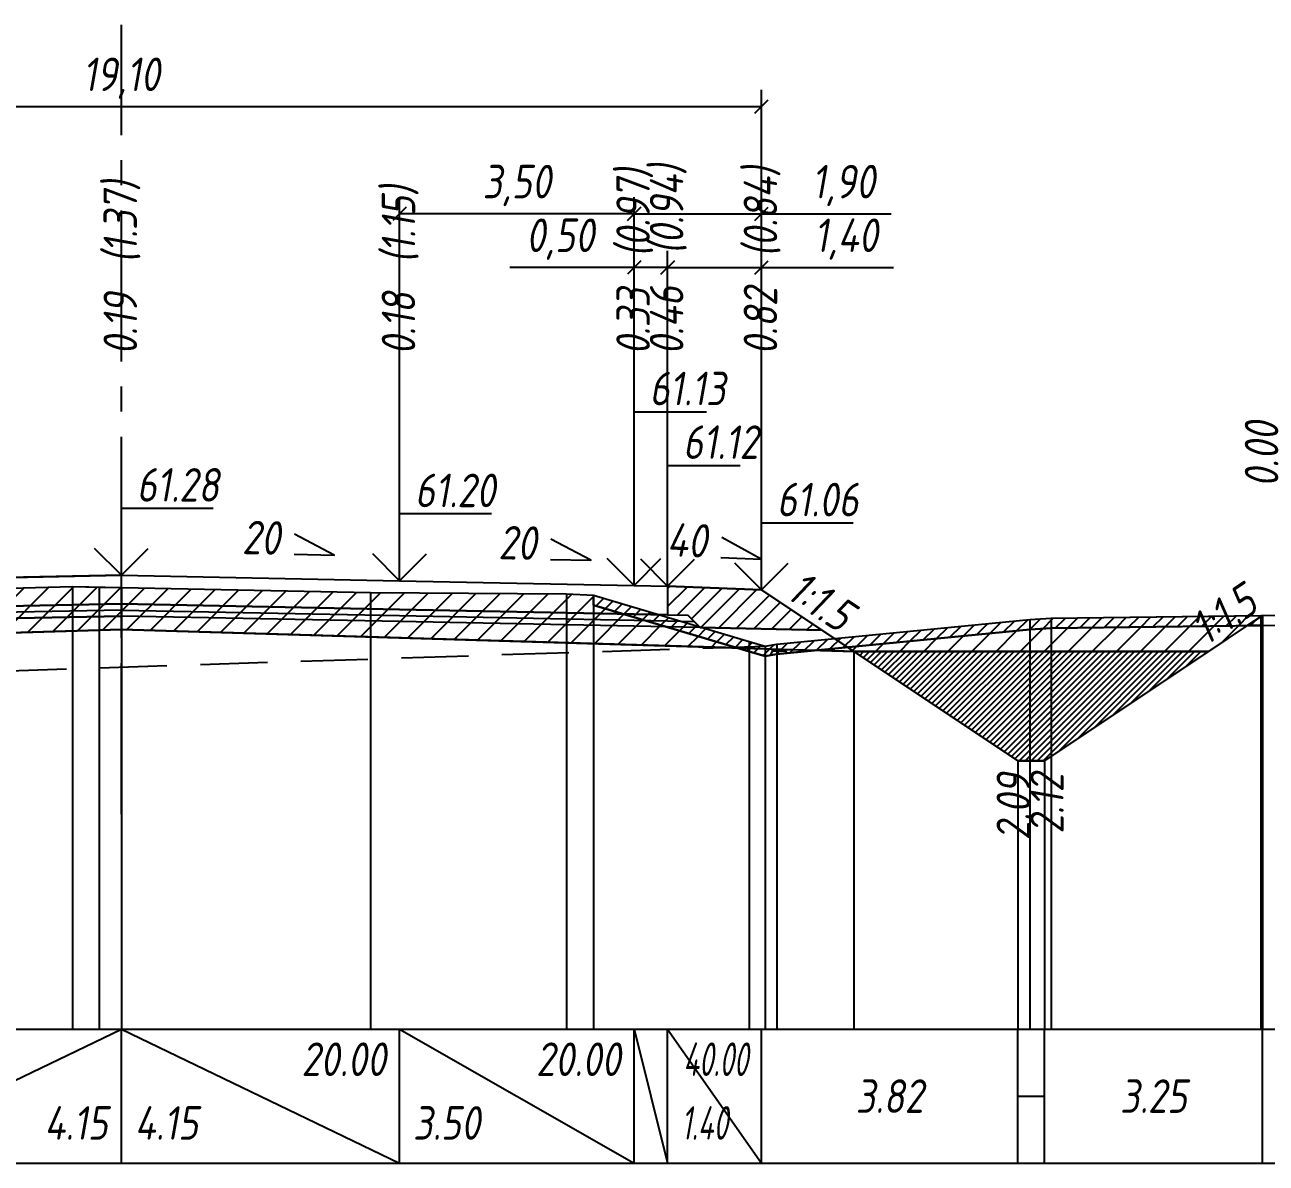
# Model space of a CAD drawing. Extents: x -717 to 1451, y -133302 to 233.
# Drawn here: x 157.1 to 249.7, y -56765 to -56680.1 of the extents above; entities that cross this region are included whole.
import ezdxf
from ezdxf.enums import TextEntityAlignment as Align

# ---------------------------------------------------------------- set-up
doc = ezdxf.new("R2010")
doc.units = 0
doc.linetypes.add('осевая2', pattern=[1.125, 0.75, -0.125, 0.125, -0.125])
doc.linetypes.add('штриховая', pattern=[0.75, 0.5, -0.25])
for name, color, linetype in [('Интерполированный поперечник', 2, 'Continuous'), ('Код_514', 1, 'Continuous'), ('Контур_0', 7, 'Continuous'), ('Контур_2521', 7, 'Continuous'), ('Контур_2564', 7, 'Continuous'), ('Контур_2660', 7, 'Continuous'), ('Контур_2665', 7, 'Continuous'), ('Контур_400', 7, 'Continuous'), ('Контур_508', 7, 'Continuous'), ('Контур_512', 7, 'Continuous'), ('Контур_513', 7, 'Continuous'), ('Контур_818', 7, 'Continuous'), ('Красный поперечник', 1, 'Continuous'), ('Объём_2501', 7, 'Continuous'), ('Объём_2564', 7, 'Continuous'), ('Объём_2650', 7, 'Continuous'), ('Объём_2660', 7, 'Continuous'), ('Объём_2661', 7, 'Continuous'), ('Объём_2662', 7, 'Continuous'), ('Объём_2663', 7, 'Continuous'), ('Объём_2664', 7, 'Continuous'), ('Объём_2665', 7, 'Continuous'), ('Объём_2666', 7, 'Continuous'), ('Объём_2667', 7, 'Continuous'), ('Объём_2668', 7, 'Continuous'), ('Объём_2669', 7, 'Continuous'), ('Объём_2675', 7, 'Continuous'), ('Ось', 1, 'осевая2'), ('Откосы', 7, 'Continuous'), ('Отметки покрытия', 7, 'Continuous'), ('Рабочие отметки', 7, 'Continuous'), ('Рабочие отметки доп.', 7, 'Continuous'), ('Таблица', 7, 'Continuous'), ('Уклоны проезжей части', 7, 'Continuous'), ('Черный поперечник', 3, 'Continuous')]:
    doc.layers.add(name, color=color, linetype=linetype)
for name, color, linetype, true_color in [('Контур_2540', 2, 'Continuous', 0xffff00), ('Контур_2560', 2, 'Continuous', 0xffff00), ('Контур_2561', 7, 'Continuous', 0xff8040), ('Контур_2562', 3, 'Continuous', 0x00ff00), ('Контур_2563', 7, 'Continuous', 0xff8000), ('Контур_2570', 7, 'Continuous', 0x80ff00), ('Контур_2736', 4, 'Continuous', 0x00ffff), ('Контур_2737', 4, 'Continuous', 0x00ffff), ('Контур_2738', 4, 'Continuous', 0x00ffff), ('Контур_2739', 4, 'Continuous', 0x00ffff), ('Контур_2741', 4, 'Continuous', 0x00ffff), ('Контур_2742', 4, 'Continuous', 0x00ffff), ('Контур_2743', 4, 'Continuous', 0x00ffff), ('Контур_2744', 7, 'Continuous', 0xa4ffff), ('Контур_2745', 7, 'Continuous', 0xa4ffff), ('Контур_2747', 4, 'Continuous', 0x00ffff), ('Контур_2748', 4, 'Continuous', 0x00ffff), ('Контур_2749', 4, 'Continuous', 0x00ffff), ('Контур_2750', 4, 'Continuous', 0x00ffff), ('Контур_2751', 4, 'Continuous', 0x00ffff), ('Контур_2752', 4, 'Continuous', 0x00ffff), ('Контур_402', 7, 'Continuous', 0xff6464), ('Контур_703', 4, 'Continuous', 0x00ffff), ('Контур_705', 4, 'Continuous', 0x00ffff), ('Контур_707', 4, 'Continuous', 0x00ffff), ('Контур_720', 131, 'Continuous', 0xaaffff), ('Объём_2500', 7, 'Continuous', 0xc0c0c0), ('Объём_2520', 7, 'Continuous', 0x80ffff), ('Объём_2540', 2, 'Continuous', 0xffff00), ('Объём_2560', 2, 'Continuous', 0xffff00), ('Объём_2561', 7, 'Continuous', 0xff8040), ('Объём_2562', 3, 'Continuous', 0x00ff00), ('Объём_2563', 7, 'Continuous', 0xff8000), ('Объём_2570', 7, 'Continuous', 0x80ff00), ('Объём_2580', 3, 'Continuous', 0x00ff00), ('Объём_2600', 7, 'Continuous', 0x808000), ('Объём_2620', 2, 'Continuous', 0xffff00)]:
    doc.layers.add(name, color=color, linetype=linetype, true_color=true_color)
doc.styles.get("Standard").update_dxf_attribs({"font": 'txt', "height": 2.5})
doc.styles.add('М', font='romand.shx', dxfattribs={"width": 0.8, "oblique": 10, "height": 2.5})
doc.dimstyles.new('ISO-25', dxfattribs={"dimtxt": 2.5, "dimasz": 2.5, "dimexe": 1.25, "dimexo": 0.625, "dimtad": 1, "dimtxsty": 'Standard', "dimcen": 2.5, "dimadec": 0, "dimazin": 0, "dimtfac": 1, "dimtmove": 0, "dimatfit": 3, "dimfxl": 1, "dimarcsym": 0})

# ---------------------------------------------------------------- blocks, each defined once
blk = doc.blocks.new('_Oblique')
at = {"color": 0, "linetype": 'ByBlock', "lineweight": -2}
blk.add_line((-0.5, -0.5), (0.5, 0.5), dxfattribs=at)
blk = doc.blocks.new('*D1362')
at = {"color": 0, "lineweight": -2, "transparency": 16777216}
for p, q in [((205.034, -56721.413), (205.034, -56696.973)), ((212.034, -56721.693), (212.034, -56696.973)), ((205.034, -56698.223), (212.034, -56698.223)), ((212.034, -56698.223), (221.883, -56698.223))]:
    blk.add_line(p, q, dxfattribs=at)
at = {"layer": 'Defpoints', "color": 0, "transparency": 16777216}
for p in [(212.034, -56698.223), (205.034, -56722.038), (212.034, -56722.318)]:
    blk.add_point(p, dxfattribs=at)
at = {"color": 0, "lineweight": -2, "transparency": 16777216, "rotation": 180}
blk.add_blockref('_Oblique', (205.034, -56698.223), dxfattribs=at)
at = {"color": 0, "lineweight": -2, "transparency": 16777216}
blk.add_blockref('_Oblique', (212.034, -56698.223), dxfattribs=at)
at = {"color": 0, "transparency": 16777216, "insert": (218.343, -56696.11), "char_height": 2.5, "width": 8.75, "attachment_point": 5, "style": 'М'}
blk.add_mtext('1,40', dxfattribs=at)
blk = doc.blocks.new('*D1364')
at = {"color": 0, "lineweight": -2, "transparency": 16777216}
for p, q in [((202.534, -56721.363), (202.534, -56696.973)), ((205.034, -56721.413), (205.034, -56696.973)), ((202.534, -56698.223), (193.266, -56698.223)), ((205.034, -56698.223), (202.534, -56698.223))]:
    blk.add_line(p, q, dxfattribs=at)
at = {"layer": 'Defpoints', "color": 0, "transparency": 16777216}
for p in [(205.034, -56698.223), (202.534, -56721.988), (205.034, -56722.038)]:
    blk.add_point(p, dxfattribs=at)
at = {"color": 0, "lineweight": -2, "transparency": 16777216, "rotation": 180}
blk.add_blockref('_Oblique', (202.534, -56698.223), dxfattribs=at)
at = {"color": 0, "lineweight": -2, "transparency": 16777216}
blk.add_blockref('_Oblique', (205.034, -56698.223), dxfattribs=at)
at = {"color": 0, "transparency": 16777216, "insert": (197.027, -56696.11), "char_height": 2.5, "width": 9.16667, "attachment_point": 5, "style": 'М'}
blk.add_mtext('0,50', dxfattribs=at)
blk = doc.blocks.new('*D1366')
at = {"color": 0, "lineweight": -2, "transparency": 16777216}
for p, q in [((185.034, -56721.013), (185.034, -56692.973)), ((202.534, -56721.363), (202.534, -56692.973)), ((202.534, -56694.223), (185.034, -56694.223))]:
    blk.add_line(p, q, dxfattribs=at)
at = {"layer": 'Defpoints', "color": 0, "transparency": 16777216}
for p in [(185.034, -56694.223), (185.034, -56721.638), (202.534, -56721.988)]:
    blk.add_point(p, dxfattribs=at)
at = {"color": 0, "lineweight": -2, "transparency": 16777216, "rotation": 180}
blk.add_blockref('_Oblique', (185.034, -56694.223), dxfattribs=at)
at = {"color": 0, "lineweight": -2, "transparency": 16777216}
blk.add_blockref('_Oblique', (202.534, -56694.223), dxfattribs=at)
at = {"color": 0, "transparency": 16777216, "insert": (193.784, -56692.11), "char_height": 2.5, "width": 9.58333, "attachment_point": 5, "style": 'М'}
blk.add_mtext('3,50', dxfattribs=at)
blk = doc.blocks.new('*D1367')
at = {"color": 0, "lineweight": -2, "transparency": 16777216}
for p, q in [((202.534, -56721.363), (202.534, -56692.973)), ((212.034, -56721.693), (212.034, -56692.973)), ((202.534, -56694.223), (212.034, -56694.223)), ((212.034, -56694.223), (221.695, -56694.223))]:
    blk.add_line(p, q, dxfattribs=at)
at = {"layer": 'Defpoints', "color": 0, "transparency": 16777216}
for p in [(202.534, -56694.223), (202.534, -56721.988), (212.034, -56722.318)]:
    blk.add_point(p, dxfattribs=at)
at = {"color": 0, "lineweight": -2, "transparency": 16777216, "rotation": 180}
blk.add_blockref('_Oblique', (202.534, -56694.223), dxfattribs=at)
at = {"color": 0, "lineweight": -2, "transparency": 16777216}
blk.add_blockref('_Oblique', (212.034, -56694.223), dxfattribs=at)
at = {"color": 0, "transparency": 16777216, "insert": (218.154, -56692.11), "char_height": 2.5, "width": 8.75, "attachment_point": 5, "style": 'М'}
blk.add_mtext('1,90', dxfattribs=at)
blk = doc.blocks.new('*D1369')
at = {"color": 0, "lineweight": -2, "transparency": 16777216}
for p, q in [((116.534, -56721.693), (116.534, -56684.973)), ((212.034, -56721.693), (212.034, -56684.973)), ((116.534, -56686.223), (212.034, -56686.223))]:
    blk.add_line(p, q, dxfattribs=at)
at = {"layer": 'Defpoints', "color": 0, "transparency": 16777216}
for p in [(212.034, -56686.223), (116.534, -56722.318), (212.034, -56722.318)]:
    blk.add_point(p, dxfattribs=at)
at = {"color": 0, "lineweight": -2, "transparency": 16777216, "rotation": 180}
blk.add_blockref('_Oblique', (116.534, -56686.223), dxfattribs=at)
at = {"color": 0, "lineweight": -2, "transparency": 16777216}
blk.add_blockref('_Oblique', (212.034, -56686.223), dxfattribs=at)
at = {"color": 0, "transparency": 16777216, "insert": (164.284, -56684.11), "char_height": 2.5, "width": 10.41667, "attachment_point": 5, "style": 'М'}
blk.add_mtext('19,10', dxfattribs=at)

msp = doc.modelspace()

# ---------------------------------------------------------------- hatches: boundary and pattern name
at = {"layer": 'Объём_2563'}
h = msp.add_hatch(dxfattribs=at)
h.set_pattern_fill('ANSI31', color=256, scale=0.3)
h.paths.add_polyline_path([(206.534, -56724.156), (207.452, -56725.074), (216.534, -56725.256), (212.034, -56722.256), (205.034, -56721.976), (205.034, -56724.126)])
at = {"layer": 'Объём_2570'}
h = msp.add_hatch(dxfattribs=at)
h.set_pattern_fill('ANSI31', color=256, scale=0.2)
h.paths.add_polyline_path([(249.412, -56724.909), (233.632, -56725.125), (232.058, -56725.217), (213.168, -56727.046), (212.303, -56727.198), (211.112, -56726.853), (199.509, -56723.405), (199.509, -56722.655), (211.112, -56726.103), (212.303, -56726.448), (213.168, -56726.296), (232.058, -56724.467), (233.632, -56724.375), (249.412, -56724.159)])
at = {"layer": 'Объём_2600'}
h = msp.add_hatch(dxfattribs=at)
h.set_pattern_fill('ANSI31', color=6, scale=0.4)
h.paths.add_polyline_path([(164.284, -56725.211), (111.733, -56726.787), (121.341, -56724), (121.341, -56723.25), (136.565, -56722.717), (138.32, -56722.599), (140.398, -56722.549), (160.636, -56722.008), (164.284, -56722.088)])
h = msp.add_hatch(dxfattribs=at)
h.set_pattern_fill('ANSI31', color=6, scale=0.4)
h.paths.add_polyline_path([(199.509, -56723.405), (210.221, -56726.589), (164.284, -56725.211), (164.284, -56722.088), (182.865, -56722.454), (197.494, -56722.556), (199.509, -56722.655)])
h = msp.add_hatch(dxfattribs=at)
h.set_pattern_fill('ANSI31', color=6, scale=0.4)
h.paths.add_polyline_path([(218.925, -56726.85), (216.08, -56726.764), (232.058, -56725.217), (233.632, -56725.125), (248.262, -56724.925), (245.376, -56726.85)])
h = msp.add_hatch(dxfattribs=at)
h.set_pattern_fill('HONEY', color=5, scale=0.3)
h.paths.add_polyline_path([(249.412, -56724.159), (249.412, -56724.909), (248.262, -56724.925)])
h = msp.add_hatch(dxfattribs=at)
h.set_pattern_fill('HONEY', color=5, scale=0.3)
h.paths.add_polyline_path([(211.112, -56726.853), (210.221, -56726.589), (216.08, -56726.764), (213.168, -56727.046), (212.303, -56727.198)])
at = {"layer": 'Объём_2620'}
h = msp.add_hatch(dxfattribs=at)
h.set_pattern_fill('ANSI31', color=2, scale=0.1)
h.paths.add_polyline_path([(218.925, -56726.85), (245.376, -56726.85), (233.15, -56735), (231.15, -56735)])

# ---------------------------------------------------------------- linework, layer by layer
at = {"layer": 'Интерполированный поперечник', "linetype": 'штриховая', "ltscale": 10, "flags": 128}
msp.add_lwpolyline([(95.221, -56730.263), (212.303, -56726.448)], dxfattribs=at)
at = {"layer": 'Код_514'}
for p, q in [((143.534, -56765), (164.284, -56755)), ((164.284, -56765), (164.284, -56755)), ((164.284, -56755), (185.034, -56765)), ((185.034, -56765), (185.034, -56755)), ((185.034, -56755), (202.534, -56765)), ((202.534, -56765), (202.534, -56755)), ((202.534, -56755), (205.034, -56765)), ((205.034, -56765), (205.034, -56755)), ((205.034, -56755), (212.034, -56765)), ((212.034, -56765), (212.034, -56755)), ((231.15, -56765), (231.15, -56755)), ((233.15, -56765), (233.15, -56755)), ((249.412, -56765), (249.412, -56755)), ((231.15, -56760), (233.15, -56760))]:
    msp.add_line(p, q, dxfattribs=at)
at = {"layer": 'Контур_0', "flags": 128}
for points in [[(164.284, -56721.161), (143.534, -56721.576), (126.034, -56721.926), (126.034, -56721.926), (126.034, -56721.926), (126.034, -56721.926), (126.034, -56721.926), (123.534, -56721.976), (123.534, -56724.126), (126.034, -56724.076), (126.034, -56724.076), (126.034, -56724.076), (126.034, -56724.076), (126.034, -56724.076), (126.034, -56724.076), (143.534, -56723.726), (164.284, -56723.311), (164.284, -56721.161)], [(164.284, -56721.161), (185.034, -56721.576), (202.534, -56721.926), (202.534, -56721.926), (202.534, -56721.926), (202.534, -56721.926), (202.534, -56721.926), (202.534, -56721.926), (205.034, -56721.976), (205.034, -56724.126), (202.534, -56724.076), (202.534, -56724.076), (202.534, -56724.076), (202.534, -56724.076), (202.534, -56724.076), (202.534, -56724.076), (185.034, -56723.726), (164.284, -56723.311), (164.284, -56721.161)], [(212.034, -56722.256), (212.034, -56722.256)], [(212.034, -56722.256), (217.47, -56725.88), (217.47, -56725.88), (217.47, -56725.88), (217.47, -56725.88), (217.47, -56725.88), (217.47, -56725.88), (217.47, -56725.88), (217.47, -56725.88), (217.47, -56725.88), (217.47, -56725.88), (217.47, -56725.88), (217.47, -56725.88), (217.47, -56725.88), (217.47, -56725.88), (231.15, -56735)], [(212.034, -56722.256), (217.47, -56725.88), (217.47, -56725.88), (217.47, -56725.88), (217.47, -56725.88), (217.47, -56725.88), (217.47, -56725.88), (217.47, -56725.88), (217.47, -56725.88), (217.47, -56725.88), (217.47, -56725.88), (217.47, -56725.88), (217.47, -56725.88), (217.47, -56725.88), (217.47, -56725.88), (231.15, -56735), (233.15, -56735), (249.412, -56724.159), (249.412, -56724.159), (249.412, -56724.159), (249.412, -56724.159), (249.412, -56724.159), (249.412, -56724.159), (249.412, -56724.159), (249.412, -56724.159), (249.412, -56724.159), (249.412, -56724.159), (249.412, -56724.159), (249.412, -56724.159), (249.412, -56724.159)], [(164.284, -56723.311), (143.534, -56723.726), (126.034, -56724.076), (126.034, -56724.076), (126.034, -56724.076), (126.034, -56724.076), (126.034, -56724.076), (126.034, -56724.076), (123.534, -56724.126), (122.034, -56724.156), (121.115, -56725.074), (123.534, -56725.026), (126.034, -56724.976), (126.034, -56724.976), (126.034, -56724.976), (126.034, -56724.976), (126.034, -56724.976), (126.034, -56724.976), (143.534, -56724.626), (164.284, -56724.211), (164.284, -56723.311)], [(164.284, -56723.311), (185.034, -56723.726), (202.534, -56724.076), (202.534, -56724.076), (202.534, -56724.076), (202.534, -56724.076), (202.534, -56724.076), (202.534, -56724.076), (205.034, -56724.126), (206.534, -56724.156), (207.452, -56725.074), (205.034, -56725.026), (202.534, -56724.976), (202.534, -56724.976), (202.534, -56724.976), (202.534, -56724.976), (202.534, -56724.976), (202.534, -56724.976), (185.034, -56724.626), (164.284, -56724.211), (164.284, -56723.311)], [(205.034, -56724.126), (206.534, -56724.156), (207.452, -56725.074), (216.534, -56725.256)]]:
    msp.add_lwpolyline(points, dxfattribs=at)
at = {"layer": 'Контур_2521', "color": 250, "flags": 128}
for points in [[(164.284, -56723.761), (143.534, -56724.176), (126.034, -56724.526), (126.034, -56724.526), (126.034, -56724.526), (126.034, -56724.526), (126.034, -56724.526), (126.034, -56724.526), (123.534, -56724.576), (121.574, -56724.615)], [(164.284, -56723.761), (185.034, -56724.176), (202.534, -56724.526), (202.534, -56724.526), (202.534, -56724.526), (202.534, -56724.526), (202.534, -56724.526), (202.534, -56724.526), (205.034, -56724.576), (206.993, -56724.615)]]:
    msp.add_lwpolyline(points, dxfattribs=at)
at = {"layer": 'Контур_2540', "flags": 128}
for points in [[(143.534, -56724.626), (126.034, -56724.976), (123.534, -56725.026), (121.115, -56725.074), (112.034, -56725.256), (109.642, -56726.85), (164.284, -56725.211), (164.284, -56724.211), (143.534, -56724.626)], [(164.284, -56725.211), (218.925, -56726.85), (216.534, -56725.256), (207.452, -56725.074), (205.034, -56725.026), (202.534, -56724.976), (185.034, -56724.626), (164.284, -56724.211), (164.284, -56725.211)]]:
    msp.add_lwpolyline(points, dxfattribs=at)
at = {"layer": 'Контур_2560', "flags": 128}
msp.add_lwpolyline([(205.034, -56721.976), (212.034, -56722.256), (212.034, -56722.256), (212.034, -56722.256)], dxfattribs=at)
at = {"layer": 'Контур_2561', "flags": 128}
msp.add_lwpolyline([(205.034, -56721.976), (205.034, -56721.976), (212.034, -56722.256), (212.034, -56722.256), (205.034, -56721.976)], dxfattribs=at)
at = {"layer": 'Контур_2562', "flags": 128}
msp.add_lwpolyline([(212.034, -56722.256), (212.034, -56722.256), (212.034, -56722.256), (212.034, -56722.256), (212.034, -56722.256)], dxfattribs=at)
at = {"layer": 'Контур_2563', "flags": 128}
msp.add_lwpolyline([(206.534, -56724.156), (207.452, -56725.074), (216.534, -56725.256), (212.034, -56722.256), (205.034, -56721.976), (205.034, -56724.126), (206.534, -56724.156)], dxfattribs=at)
at = {"layer": 'Контур_2564', "flags": 128}
msp.add_lwpolyline([(205.034, -56721.976), (212.034, -56722.256)], dxfattribs=at)
at = {"layer": 'Контур_2570', "flags": 128}
msp.add_lwpolyline([(140.398, -56722.549), (160.636, -56722.008), (162.628, -56722.056), (164.284, -56722.088), (182.865, -56722.454), (197.494, -56722.556), (199.509, -56722.655), (199.509, -56723.405), (211.112, -56726.853), (212.303, -56727.198), (212.303, -56727.198), (213.168, -56727.046), (232.058, -56725.217), (233.632, -56725.125), (249.287, -56724.911), (272.267, -56724.44)], dxfattribs=at)
at = {"layer": 'Контур_2660', "flags": 128}
for points in [[(109.642, -56726.85), (164.284, -56725.211)], [(164.284, -56725.211), (218.925, -56726.85)]]:
    msp.add_lwpolyline(points, dxfattribs=at)
at = {"layer": 'Контур_2665', "flags": 128}
msp.add_lwpolyline([(212.034, -56722.256), (212.034, -56722.256)], dxfattribs=at)
at = {"layer": 'Контур_2736', "flags": 128}
for points in [[(212.034, -56722.256), (217.47, -56725.88)], [(217.47, -56725.88), (231.15, -56735)]]:
    msp.add_lwpolyline(points, dxfattribs=at)
at = {"layer": 'Контур_2737', "flags": 128}
msp.add_lwpolyline([(217.47, -56725.88), (217.47, -56725.88)], dxfattribs=at)
at = {"layer": 'Контур_2738', "flags": 128}
msp.add_lwpolyline([(217.47, -56725.88), (217.47, -56725.88)], dxfattribs=at)
at = {"layer": 'Контур_2739', "flags": 128}
msp.add_lwpolyline([(217.47, -56725.88), (217.47, -56725.88)], dxfattribs=at)
at = {"layer": 'Контур_2741', "flags": 128}
msp.add_lwpolyline([(249.412, -56724.159), (249.412, -56724.159)], dxfattribs=at)
at = {"layer": 'Контур_2742', "flags": 128}
msp.add_lwpolyline([(249.412, -56724.159), (249.412, -56724.159)], dxfattribs=at)
at = {"layer": 'Контур_2743', "flags": 128}
msp.add_lwpolyline([(249.412, -56724.159), (249.412, -56724.159)], dxfattribs=at)
at = {"layer": 'Контур_2744', "flags": 128}
msp.add_lwpolyline([(249.412, -56724.159), (249.412, -56724.159)], dxfattribs=at)
msp.add_lwpolyline([(249.412, -56724.159), (249.412, -56724.159)], dxfattribs=at)
msp.add_lwpolyline([(249.412, -56724.159), (249.412, -56724.159)], dxfattribs=at)
msp.add_lwpolyline([(249.412, -56724.159), (249.412, -56724.159)], dxfattribs=at)
msp.add_lwpolyline([(249.412, -56724.159), (249.412, -56724.159)], dxfattribs=at)
msp.add_lwpolyline([(249.412, -56724.159), (249.412, -56724.159)], dxfattribs=at)
at = {"layer": 'Контур_2745', "flags": 128}
msp.add_lwpolyline([(217.47, -56725.88), (217.47, -56725.88)], dxfattribs=at)
msp.add_lwpolyline([(217.47, -56725.88), (217.47, -56725.88)], dxfattribs=at)
msp.add_lwpolyline([(217.47, -56725.88), (217.47, -56725.88)], dxfattribs=at)
msp.add_lwpolyline([(217.47, -56725.88), (217.47, -56725.88)], dxfattribs=at)
msp.add_lwpolyline([(217.47, -56725.88), (217.47, -56725.88)], dxfattribs=at)
msp.add_lwpolyline([(217.47, -56725.88), (217.47, -56725.88)], dxfattribs=at)
at = {"layer": 'Контур_2747', "flags": 128}
msp.add_lwpolyline([(217.47, -56725.88), (217.47, -56725.88)], dxfattribs=at)
at = {"layer": 'Контур_2748', "flags": 128}
msp.add_lwpolyline([(217.47, -56725.88), (217.47, -56725.88)], dxfattribs=at)
at = {"layer": 'Контур_2749', "flags": 128}
msp.add_lwpolyline([(217.47, -56725.88), (217.47, -56725.88)], dxfattribs=at)
at = {"layer": 'Контур_2750', "flags": 128}
msp.add_lwpolyline([(249.412, -56724.159), (249.412, -56724.159)], dxfattribs=at)
at = {"layer": 'Контур_2751', "flags": 128}
msp.add_lwpolyline([(249.412, -56724.159), (249.412, -56724.159)], dxfattribs=at)
at = {"layer": 'Контур_2752', "flags": 128}
msp.add_lwpolyline([(249.412, -56724.159), (249.412, -56724.159)], dxfattribs=at)
at = {"layer": 'Контур_400', "flags": 128}
for points in [[(123.534, -56721.976), (126.034, -56721.926), (126.034, -56721.926), (126.034, -56721.926), (126.034, -56721.926), (126.034, -56721.926), (126.034, -56721.926), (143.534, -56721.576), (164.284, -56721.161)], [(164.284, -56721.161), (185.034, -56721.576), (202.534, -56721.926), (202.534, -56721.926), (202.534, -56721.926), (202.534, -56721.926), (202.534, -56721.926), (202.534, -56721.926), (205.034, -56721.976)]]:
    msp.add_lwpolyline(points, dxfattribs=at)
at = {"layer": 'Контур_402', "flags": 128}
msp.add_lwpolyline([(109.642, -56726.85), (164.284, -56725.211), (218.925, -56726.85)], dxfattribs=at)
at = {"layer": 'Контур_508', "flags": 128}
msp.add_lwpolyline([(104, -56732.644), (105, -56731.562), (105, -56729.945), (109.642, -56726.85), (164.284, -56725.211), (218.925, -56726.85), (231.15, -56735), (233.15, -56735), (249.412, -56724.159)], dxfattribs=at)
at = {"layer": 'Контур_512', "flags": 128}
msp.add_lwpolyline([(104, -56732.644), (105, -56731.562), (105, -56729.945), (109.642, -56726.85), (164.284, -56725.211), (218.925, -56726.85), (231.15, -56735), (233.15, -56735), (249.412, -56724.159)], dxfattribs=at)
at = {"layer": 'Контур_513', "flags": 128}
msp.add_lwpolyline([(104, -56732.644), (105, -56731.562), (105, -56729.945), (109.642, -56726.85), (164.284, -56725.211), (218.925, -56726.85), (231.15, -56735), (233.15, -56735), (249.412, -56724.159)], dxfattribs=at)
at = {"layer": 'Контур_703', "flags": 128}
msp.add_lwpolyline([(212.034, -56722.256), (217.47, -56725.88)], dxfattribs=at)
at = {"layer": 'Контур_705', "flags": 128}
msp.add_lwpolyline([(217.47, -56725.88), (217.47, -56725.88)], dxfattribs=at)
at = {"layer": 'Контур_707', "flags": 128}
msp.add_lwpolyline([(233.15, -56735), (249.412, -56724.159)], dxfattribs=at)
at = {"layer": 'Контур_720', "flags": 128}
msp.add_lwpolyline([(231.15, -56735), (233.15, -56735)], dxfattribs=at)
at = {"layer": 'Контур_818', "flags": 128}
msp.add_lwpolyline([(105, -56728.741), (121.341, -56724), (121.341, -56723.25), (136.565, -56722.717), (138.32, -56722.599), (140.398, -56722.549), (160.636, -56722.008), (162.628, -56722.056), (164.284, -56722.088), (182.865, -56722.454), (197.494, -56722.556), (199.509, -56722.655), (199.509, -56723.405), (211.112, -56726.853), (212.303, -56727.198), (212.303, -56727.198), (213.168, -56727.046), (232.058, -56725.217), (233.632, -56725.125), (249.287, -56724.911), (249.412, -56724.909)], dxfattribs=at)
at = {"layer": 'Красный поперечник'}
for p, q in [((143.534, -56721.576), (164.284, -56721.161)), ((164.284, -56721.161), (185.034, -56721.576)), ((185.034, -56721.576), (202.534, -56721.926)), ((202.534, -56721.926), (205.034, -56721.976)), ((205.034, -56721.976), (212.034, -56722.256)), ((212.034, -56722.256), (231.15, -56735)), ((233.15, -56735), (249.412, -56724.159)), ((249.412, -56724.159), (249.412, -56755)), ((164.284, -56725.211), (164.284, -56755)), ((218.925, -56726.85), (218.925, -56755)), ((231.15, -56735), (231.15, -56755)), ((231.15, -56735), (233.15, -56735)), ((233.15, -56735), (233.15, -56755))]:
    msp.add_line(p, q, dxfattribs=at)
at = {"layer": 'Объём_2500', "flags": 128}
for points in [[(164.284, -56721.161), (143.534, -56721.576), (126.034, -56721.926), (126.034, -56721.926), (126.034, -56721.926), (126.034, -56721.926), (126.034, -56721.926), (123.534, -56721.976), (123.534, -56724.126), (126.034, -56724.076), (126.034, -56724.076), (126.034, -56724.076), (126.034, -56724.076), (126.034, -56724.076), (126.034, -56724.076), (143.534, -56723.726), (164.284, -56723.311), (164.284, -56721.161)], [(164.284, -56721.161), (185.034, -56721.576), (202.534, -56721.926), (202.534, -56721.926), (202.534, -56721.926), (202.534, -56721.926), (202.534, -56721.926), (202.534, -56721.926), (205.034, -56721.976), (205.034, -56724.126), (202.534, -56724.076), (202.534, -56724.076), (202.534, -56724.076), (202.534, -56724.076), (202.534, -56724.076), (202.534, -56724.076), (185.034, -56723.726), (164.284, -56723.311), (164.284, -56721.161)]]:
    msp.add_lwpolyline(points, dxfattribs=at)
at = {"layer": 'Объём_2501', "flags": 128}
for points in [[(123.534, -56721.976), (126.034, -56721.926), (126.034, -56721.926), (126.034, -56721.926), (126.034, -56721.926), (126.034, -56721.926), (126.034, -56721.926), (143.534, -56721.576), (164.284, -56721.161)], [(164.284, -56721.161), (185.034, -56721.576), (202.534, -56721.926), (202.534, -56721.926), (202.534, -56721.926), (202.534, -56721.926), (202.534, -56721.926), (202.534, -56721.926), (205.034, -56721.976)]]:
    msp.add_lwpolyline(points, dxfattribs=at)
at = {"layer": 'Объём_2520', "color": 250, "flags": 128}
for points in [[(164.284, -56723.311), (143.534, -56723.726), (126.034, -56724.076), (126.034, -56724.076), (126.034, -56724.076), (126.034, -56724.076), (126.034, -56724.076), (126.034, -56724.076), (123.534, -56724.126), (122.034, -56724.156), (121.115, -56725.074), (123.534, -56725.026), (126.034, -56724.976), (126.034, -56724.976), (126.034, -56724.976), (126.034, -56724.976), (126.034, -56724.976), (126.034, -56724.976), (143.534, -56724.626), (164.284, -56724.211), (164.284, -56723.311)], [(164.284, -56723.311), (185.034, -56723.726), (202.534, -56724.076), (202.534, -56724.076), (202.534, -56724.076), (202.534, -56724.076), (202.534, -56724.076), (202.534, -56724.076), (205.034, -56724.126), (206.534, -56724.156), (207.452, -56725.074), (205.034, -56725.026), (202.534, -56724.976), (202.534, -56724.976), (202.534, -56724.976), (202.534, -56724.976), (202.534, -56724.976), (202.534, -56724.976), (185.034, -56724.626), (164.284, -56724.211), (164.284, -56723.311)]]:
    msp.add_lwpolyline(points, dxfattribs=at)
at = {"layer": 'Объём_2540', "flags": 128}
for points in [[(143.534, -56724.626), (126.034, -56724.976), (123.534, -56725.026), (121.115, -56725.074), (112.034, -56725.256), (109.642, -56726.85), (164.284, -56725.211), (164.284, -56724.211), (143.534, -56724.626)], [(164.284, -56725.211), (218.925, -56726.85), (216.534, -56725.256), (207.452, -56725.074), (205.034, -56725.026), (202.534, -56724.976), (185.034, -56724.626), (164.284, -56724.211), (164.284, -56725.211)]]:
    msp.add_lwpolyline(points, dxfattribs=at)
at = {"layer": 'Объём_2560', "flags": 128}
msp.add_lwpolyline([(205.034, -56721.976), (212.034, -56722.256), (212.034, -56722.256), (212.034, -56722.256)], dxfattribs=at)
at = {"layer": 'Объём_2561', "flags": 128}
msp.add_lwpolyline([(205.034, -56721.976), (205.034, -56721.976), (212.034, -56722.256), (212.034, -56722.256), (205.034, -56721.976)], dxfattribs=at)
at = {"layer": 'Объём_2562', "flags": 128}
msp.add_lwpolyline([(212.034, -56722.256), (212.034, -56722.256), (212.034, -56722.256), (212.034, -56722.256), (212.034, -56722.256)], dxfattribs=at)
at = {"layer": 'Объём_2563', "color": 250, "flags": 128}
msp.add_lwpolyline([(206.534, -56724.156), (207.452, -56725.074), (216.534, -56725.256), (212.034, -56722.256), (205.034, -56721.976), (205.034, -56724.126), (206.534, -56724.156)], dxfattribs=at)
at = {"layer": 'Объём_2564', "flags": 128}
msp.add_lwpolyline([(205.034, -56721.976), (212.034, -56722.256)], dxfattribs=at)
at = {"layer": 'Объём_2570', "flags": 128}
msp.add_lwpolyline([(249.412, -56724.909), (233.632, -56725.125), (232.058, -56725.217), (213.168, -56727.046), (212.303, -56727.198), (211.112, -56726.853), (199.509, -56723.405), (199.509, -56722.655), (211.112, -56726.103), (212.303, -56726.448), (213.168, -56726.296), (232.058, -56724.467), (233.632, -56724.375), (249.412, -56724.159), (249.412, -56724.909), (249.412, -56724.909)], dxfattribs=at)
at = {"layer": 'Объём_2580', "flags": 128}
msp.add_lwpolyline([(212.034, -56722.256), (212.034, -56722.256)], dxfattribs=at)
at = {"layer": 'Объём_2600', "color": 5, "flags": 128}
for points in [[(249.412, -56724.159), (249.412, -56724.909), (248.262, -56724.925), (249.412, -56724.159), (249.412, -56724.159)], [(211.112, -56726.853), (210.221, -56726.589), (216.08, -56726.764), (213.168, -56727.046), (212.303, -56727.198), (211.112, -56726.853), (211.112, -56726.853)]]:
    msp.add_lwpolyline(points, dxfattribs=at)
at = {"layer": 'Объём_2620', "flags": 128}
msp.add_lwpolyline([(218.925, -56726.85), (245.376, -56726.85), (233.15, -56735), (231.15, -56735), (218.925, -56726.85), (218.925, -56726.85)], dxfattribs=at)
at = {"layer": 'Объём_2650', "color": 6, "flags": 128}
for points in [[(164.284, -56725.211), (111.733, -56726.787), (121.341, -56724), (121.341, -56723.25), (136.565, -56722.717), (138.32, -56722.599), (140.398, -56722.549), (160.636, -56722.008), (164.284, -56722.088), (164.284, -56725.211), (164.284, -56725.211)], [(199.509, -56723.405), (210.221, -56726.589), (164.284, -56725.211), (164.284, -56722.088), (182.865, -56722.454), (197.494, -56722.556), (199.509, -56722.655), (199.509, -56723.405), (199.509, -56723.405)], [(218.925, -56726.85), (216.08, -56726.764), (232.058, -56725.217), (233.632, -56725.125), (248.262, -56724.925), (245.376, -56726.85), (218.925, -56726.85), (218.925, -56726.85)]]:
    msp.add_lwpolyline(points, dxfattribs=at)
at = {"layer": 'Объём_2660', "flags": 128}
for points in [[(109.642, -56726.85), (164.284, -56725.211)], [(164.284, -56725.211), (218.925, -56726.85)]]:
    msp.add_lwpolyline(points, dxfattribs=at)
at = {"layer": 'Объём_2661', "flags": 128}
msp.add_lwpolyline([(212.034, -56722.256), (217.47, -56725.88), (218.925, -56726.85)], dxfattribs=at)
at = {"layer": 'Объём_2662', "flags": 128}
msp.add_lwpolyline([(245.376, -56726.85), (249.412, -56724.159)], dxfattribs=at)
at = {"layer": 'Объём_2663', "flags": 128}
for points in [[(218.925, -56726.85), (231.15, -56735)], [(233.15, -56735), (245.376, -56726.85)]]:
    msp.add_lwpolyline(points, dxfattribs=at)
at = {"layer": 'Объём_2664', "flags": 128}
msp.add_lwpolyline([(231.15, -56735), (233.15, -56735)], dxfattribs=at)
at = {"layer": 'Объём_2665', "flags": 128}
msp.add_lwpolyline([(212.034, -56722.256), (212.034, -56722.256)], dxfattribs=at)
at = {"layer": 'Объём_2666', "flags": 128}
for points in [[(212.034, -56722.256), (217.47, -56725.88)], [(217.47, -56725.88), (218.925, -56726.85)]]:
    msp.add_lwpolyline(points, dxfattribs=at)
at = {"layer": 'Объём_2667', "flags": 128}
for points in [[(249.412, -56724.159), (249.412, -56724.159)], [(217.47, -56725.88), (217.47, -56725.88)]]:
    msp.add_lwpolyline(points, dxfattribs=at)
at = {"layer": 'Объём_2668', "flags": 128}
for points in [[(249.412, -56724.159), (249.412, -56724.159)], [(217.47, -56725.88), (217.47, -56725.88)]]:
    msp.add_lwpolyline(points, dxfattribs=at)
at = {"layer": 'Объём_2669', "flags": 128}
for points in [[(249.412, -56724.159), (249.412, -56724.159)], [(217.47, -56725.88), (217.47, -56725.88)]]:
    msp.add_lwpolyline(points, dxfattribs=at)
at = {"layer": 'Объём_2675', "flags": 128}
for points in [[(249.412, -56724.159), (249.412, -56724.159)], [(249.412, -56724.159), (249.412, -56724.159)], [(249.412, -56724.159), (249.412, -56724.159)], [(249.412, -56724.159), (249.412, -56724.159)], [(249.412, -56724.159), (249.412, -56724.159)], [(249.412, -56724.159), (249.412, -56724.159)], [(217.47, -56725.88), (217.47, -56725.88)], [(217.47, -56725.88), (217.47, -56725.88)], [(217.47, -56725.88), (217.47, -56725.88)], [(217.47, -56725.88), (217.47, -56725.88)], [(217.47, -56725.88), (217.47, -56725.88)], [(217.47, -56725.88), (217.47, -56725.88)]]:
    msp.add_lwpolyline(points, dxfattribs=at)
at = {"layer": 'Ось', "ltscale": 15}
msp.add_line((164.284, -56738.971), (164.284, -56680.131), dxfattribs=at)
at = {"layer": 'Откосы', "color": 1, "flags": 128}
for points in [[(177.172, -56719.601), (180.171, -56719.661), (177.202, -56718.102)], [(196.297, -56719.984), (199.296, -56720.044), (196.327, -56718.484)], [(209.007, -56719.842), (212.004, -56719.962), (209.067, -56718.344)]]:
    msp.add_lwpolyline(points, dxfattribs=at)
at = {"layer": 'Отметки покрытия', "color": 1}
for p, q in [((202.534, -56721.926), (202.534, -56708.976)), ((202.534, -56708.976), (207.934, -56708.976)), ((205.034, -56721.976), (205.034, -56712.976)), ((205.034, -56712.976), (210.434, -56712.976)), ((164.284, -56721.161), (164.284, -56716.161)), ((164.284, -56716.161), (171.134, -56716.161)), ((185.034, -56721.576), (185.034, -56716.576)), ((185.034, -56716.576), (191.884, -56716.576)), ((212.034, -56722.256), (212.034, -56717.256)), ((212.034, -56717.256), (218.884, -56717.256)), ((164.284, -56721.161), (162.284, -56719.161)), ((164.284, -56721.161), (166.284, -56719.161)), ((185.034, -56721.576), (183.034, -56719.576)), ((185.034, -56721.576), (187.034, -56719.576)), ((202.534, -56721.926), (200.534, -56719.926)), ((202.534, -56721.926), (204.534, -56719.926)), ((205.034, -56721.976), (203.034, -56719.976)), ((205.034, -56721.976), (207.034, -56719.976)), ((212.034, -56722.256), (210.034, -56720.256)), ((212.034, -56722.256), (214.034, -56720.256))]:
    msp.add_line(p, q, dxfattribs=at)
at = {"layer": 'Таблица'}
for p, q in [((80, -56755), (274.412, -56755)), ((80, -56765), (274.412, -56765))]:
    msp.add_line(p, q, dxfattribs=at)
at = {"layer": 'Черный поперечник', "color": 7}
for p, q in [((160.636, -56722.008), (160.636, -56755)), ((162.628, -56722.056), (162.628, -56755)), ((164.284, -56722.088), (164.284, -56755)), ((182.865, -56722.454), (182.865, -56755)), ((197.494, -56722.556), (197.494, -56755)), ((199.509, -56722.655), (199.509, -56755)), ((232.058, -56724.467), (232.058, -56755)), ((233.632, -56724.375), (233.632, -56755)), ((249.287, -56724.161), (249.287, -56755)), ((211.112, -56726.103), (211.112, -56755)), ((212.303, -56726.448), (212.303, -56755)), ((213.168, -56726.296), (213.168, -56755))]:
    msp.add_line(p, q, dxfattribs=at)
at = {"layer": 'Черный поперечник', "flags": 128}
msp.add_lwpolyline([(80, -56729.696), (88.894, -56729.549), (95.221, -56730.263), (103.975, -56728.288), (121.341, -56723.25), (136.565, -56722.717), (138.32, -56722.599), (140.398, -56722.549), (160.636, -56722.008), (162.628, -56722.056), (164.284, -56722.088), (182.865, -56722.454), (197.494, -56722.556), (199.509, -56722.655), (211.112, -56726.103), (212.303, -56726.448), (213.168, -56726.296), (232.058, -56724.467), (233.632, -56724.375), (249.287, -56724.161), (272.267, -56723.69), (274.412, -56723.734)], dxfattribs=at)

# ---------------------------------------------------------------- texts
at = {"layer": 'Код_514', "style": 'М', "oblique": 10}
for s, width, p in [('20.00', 0.8, (184.034, -56756)), ('20.00', 0.8, (201.534, -56756)), ('40.00', 0.6, (211.034, -56756))]:
    msp.add_text(s, height=2.5, dxfattribs=dict(at, width=width)).set_placement(p, align=Align.TOP_RIGHT)
at = {"layer": 'Код_514', "style": 'М', "oblique": 10, "width": 0.8}
for s, p in [('3.82', (221.592, -56760)), ('3.25', (241.281, -56760))]:
    msp.add_text(s, height=2.5, dxfattribs=at).set_placement(p, align=Align.MIDDLE_CENTER)
msp.add_text('4.15', height=2.5, dxfattribs=at).set_placement((163.284, -56764), align=Align.BOTTOM_RIGHT)
at = {"layer": 'Код_514', "style": 'М', "oblique": 10}
for s, width, p in [('4.15', 0.8, (165.284, -56764)), ('3.50', 0.8, (186.034, -56764)), ('1.40', 0.6, (206.034, -56764))]:
    msp.add_text(s, height=2.5, dxfattribs=dict(at, width=width)).set_placement(p, align=Align.BOTTOM_LEFT)
at = {"layer": 'Отметки покрытия', "color": 1, "style": 'М', "oblique": 10, "width": 0.8}
for s, p in [('61.13', (203.675, -56709.244)), ('61.12', (206.175, -56713.244)), ('61.28', (165.425, -56716.429)), ('61.20', (186.175, -56716.844)), ('61.06', (213.175, -56717.524))]:
    msp.add_text(s, height=2.5, dxfattribs=at).set_placement(p, align=Align.BOTTOM_LEFT)
at = {"layer": 'Рабочие отметки', "color": 1, "style": 'М', "oblique": 10, "width": 0.8}
for s, p in [('0.19', (164.206, -56704.726)), ('0.18', (184.956, -56704.726)), ('0.33', (202.456, -56704.726)), ('0.46', (204.956, -56704.726)), ('0.82', (211.956, -56704.726)), ('0.00', (249.334, -56714.59))]:
    msp.add_text(s, height=2.5, rotation=90, dxfattribs=at).set_placement(p, align=Align.MIDDLE_LEFT)
for s, p in [('2.09', (230.822, -56735.931)), ('2.12', (233.322, -56735.931))]:
    msp.add_text(s, height=2.5, rotation=90, dxfattribs=at).set_placement(p, align=Align.MIDDLE_RIGHT)
at = {"layer": 'Рабочие отметки доп.', "color": 1, "style": 'М', "oblique": 10, "width": 0.8}
for s, p in [('(0.97)', (202.456, -56697.426)), ('(0.94)', (204.956, -56697.226)), ('(0.84)', (211.956, -56697.426)), ('(1.37)', (164.206, -56697.876)), ('(1.15)', (184.956, -56697.876))]:
    msp.add_text(s, height=2.5, rotation=90, dxfattribs=at).set_placement(p, align=Align.MIDDLE_LEFT)
at = {"layer": 'Уклоны проезжей части', "color": 1, "style": 'М', "oblique": 10, "width": 0.8}
for s, rotation, p in [('20', 358.85423, (174.679, -56720.368)), ('20', 358.85423, (193.804, -56720.751)), ('40', 357.70938, (206.415, -56720.558)), ('1:1.5', 326.30994, (215.381, -56724.78)), ('1:1.5', 33.69007, (247.638, -56725.731))]:
    msp.add_text(s, height=2.5, rotation=rotation, dxfattribs=at).set_placement(p, align=Align.BOTTOM_CENTER)

# ---------------------------------------------------------------- dimensions: what is measured, and where the dimension line sits
at = {"color": 5}
dim = msp.add_linear_dim(base=(212.034, -56686.223), p1=(116.534, -56722.318), p2=(212.034, -56722.318), angle=180, dimstyle='ISO-25', override={"dimasz": 1, "dimlfac": 0.2, "dimzin": 0, "dimtxsty": 'М', "dimblk1": 'Oblique', "dimblk2": 'Oblique', "dimsah": 1}, dxfattribs=at)
dim.commit()
dim.dimension.update_dxf_attribs({"geometry": '*D1369', "text_midpoint": (164.284, -56684.11)})
dim = msp.add_linear_dim(base=(185.034, -56694.223), p1=(202.534, -56721.988), p2=(185.034, -56721.638), dimstyle='ISO-25', override={"dimasz": 1, "dimlfac": 0.2, "dimzin": 0, "dimtxsty": 'М', "dimblk1": 'Oblique', "dimblk2": 'Oblique', "dimsah": 1}, dxfattribs=at)
dim.commit()
dim.dimension.update_dxf_attribs({"geometry": '*D1366', "text_midpoint": (193.784, -56692.11)})
dim = msp.add_linear_dim(base=(202.534, -56694.223), p1=(212.034, -56722.318), p2=(202.534, -56721.988), dimstyle='ISO-25', override={"dimasz": 1, "dimlfac": 0.2, "dimzin": 0, "dimtxsty": 'М', "dimblk1": 'Oblique', "dimblk2": 'Oblique', "dimsah": 1}, dxfattribs=at)
dim.commit()
dim.dimension.update_dxf_attribs({"geometry": '*D1367', "text_midpoint": (218.154, -56694.223), "dimtype": 160})
for base, p1, p2, picture, middle in [((205.034, -56698.223), (202.534, -56721.988), (205.034, -56722.038), '*D1364', (197.027, -56698.223)), ((212.034, -56698.223), (205.034, -56722.038), (212.034, -56722.318), '*D1362', (218.343, -56698.223))]:
    dim = msp.add_linear_dim(base=base, p1=p1, p2=p2, angle=180, dimstyle='ISO-25', override={"dimasz": 1, "dimlfac": 0.2, "dimzin": 0, "dimtxsty": 'М', "dimblk1": 'Oblique', "dimblk2": 'Oblique', "dimsah": 1}, dxfattribs=at)
    dim.commit()
    dim.dimension.update_dxf_attribs({"geometry": picture, "text_midpoint": middle, "dimtype": 160})

doc.saveas('drawing.dxf')
